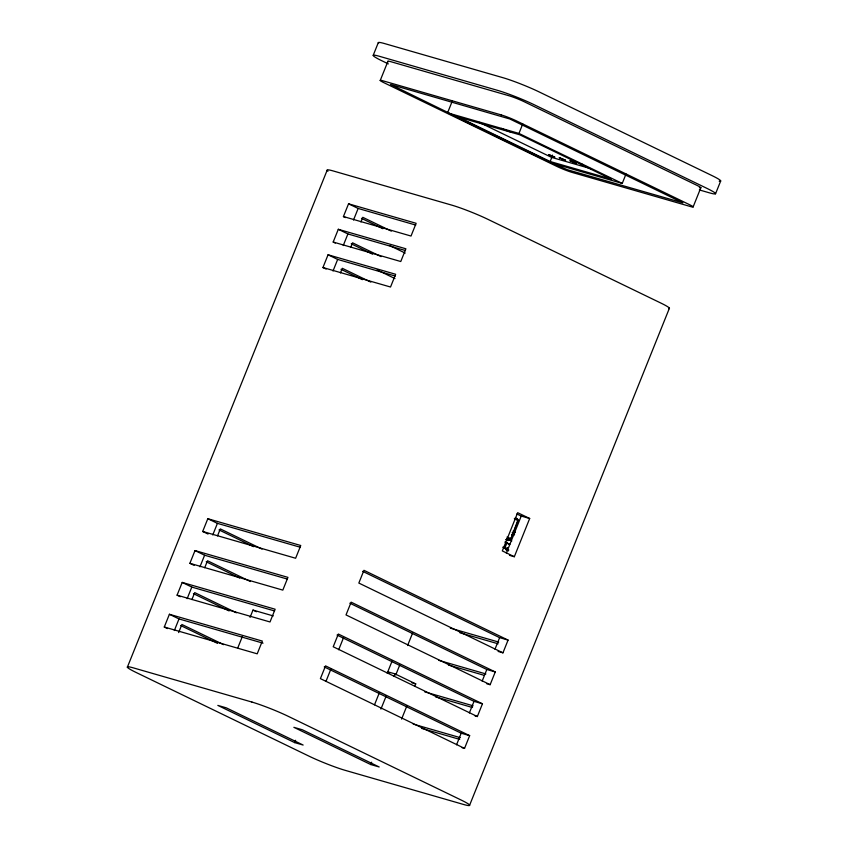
<?xml version="1.0" encoding="UTF-8"?>
<svg xmlns="http://www.w3.org/2000/svg" width="848" height="848" viewBox="0 0 848 848"><rect width="100%" height="100%" fill="white"/><g stroke="black" fill="none" stroke-linecap="round" stroke-linejoin="round"><path stroke-width="1.27" d="M516.368 519.368L515.838 518.552L516.188 519.389M515.298 518.594L517.418 519.199A1.654 1.272 -73.9 0 1 517.958 521.287L510.984 538.618L517.736 520.449A1.102 0.7 -64.2 0 0 517.418 519.199L515.171 518.117M373.194 55.353L378.314 42.612M127.348 667.249L327.127 170.3M380.222 80.496L387.939 61.321M164.279 627.022L169.399 614.281L262.329 641.077L257.209 653.819L164.279 627.022L167.48 628.58M177.084 595.169L182.203 582.428L275.134 609.224L270.014 621.966L177.084 595.169L180.285 596.716M189.888 563.316L195.008 550.575L287.949 577.371L282.819 590.113L189.888 563.316L194.16 565.383M202.693 531.463L207.813 518.722L300.754 545.508L295.623 558.249L202.693 531.463L208.025 534.039M174.349 630.52L179.002 618.934L263.028 643.166M187.154 598.667L191.807 587.081L274.561 610.942M199.958 566.803L204.612 555.228L287.366 579.078M212.763 534.95L217.427 523.364L300.171 547.225M322.94 267.523L328.059 254.782L395.645 274.275L390.525 287.016L322.94 267.523L326.141 269.07M333.179 242.04L338.299 229.299L405.895 248.782L400.765 261.523L333.179 242.04L335.31 243.069M343.419 216.558L348.549 203.817L416.135 223.3L411.015 236.041L343.419 216.558L345.56 217.586M178.642 632.587L181.907 624.478L223.586 644.65M191.913 599.568L194.711 592.614L236.401 612.797M204.718 567.715L207.516 560.761L250.393 581.516M217.523 535.851L220.321 528.908L262.011 549.091M333.01 271.021L337.663 259.435L395.242 276.035M343.249 245.538L347.913 233.953L405.482 250.552M353.499 220.045L358.153 208.46L415.732 225.07M340.44 272.929L342.306 268.297L370.83 282.108M350.68 247.446L352.545 242.814L381.07 256.626M360.93 221.964L362.796 217.321L391.32 231.133M626.036 173.967L622.241 183.422L550.85 162.837L447.564 112.837L452.313 101.018M237.864 647.702L242.252 636.774M250.065 617.365L252.99 610.083L273.268 615.924M447.564 112.837L518.955 133.422L522.75 123.967M294.691 742.615L303.139 745.042L226.278 707.836L217.83 705.398L294.691 742.615L295.623 740.293M325.992 681.315L330.868 669.167M338.681 649.748L343.567 637.601M479.226 122.366L551.518 157.357L552.419 155.089M550.151 161.512L611.408 179.172L519.644 134.747L458.397 117.088L550.151 161.512L552.027 156.838M374.509 704.805L379.395 692.657M387.207 673.238L392.083 661.09M380.922 709.098L386.296 695.742M394.097 676.322L395.073 673.895L415.732 683.901L414.757 686.329M395.74 674.997L399.684 665.171M407.581 645.54L412.52 633.265M370.724 764.536L379.183 766.974L302.312 729.757L293.864 727.319L370.724 764.536L371.657 762.214M401.581 719.093L406.945 705.748M507.146 538.724L506.945 539.625M508.185 538.109L507.242 540.452L508.047 540.081M506.32 549.843L507.178 547.713M507.327 547.755L506.171 549.801L508.535 550.882M506.351 553.097L521.234 516.061L529.682 518.499L514.323 556.723L509.489 555.334M456.542 744.798L461.206 733.213L469.654 735.651L464.534 748.392L462.118 747.703M469.357 712.945L474.011 701.36L482.459 703.798L477.339 716.539L474.922 715.839M482.162 681.092L486.816 669.507L495.264 671.945L490.144 684.686L486.519 683.636M494.967 649.239L499.62 637.654L508.069 640.092L502.949 652.833L498.115 651.434M693.155 206.848L700.872 187.662M469.654 805.123L669.422 308.174M715.553 193.768L720.683 181.016M507.835 539.582C509.616 538.703 506.828 540.187 506.945 539.01M510.856 538.512L506.934 537.134M516.676 518.711L516.209 518.16M507.952 539.646L507.433 539.593M510.984 538.618L511.037 538.628A1.654 1.272 -73.9 0 1 509.224 539.593L507.104 538.978A1.654 1.272 -73.9 0 0 508.408 538.703M699.346 189.931L709.204 192.772A27.56 2.311 21.9 0 0 706.882 188.341L533.943 104.622A27.56 2.311 21.9 0 0 497.829 90.439L379.544 56.339A27.56 2.311 21.9 0 0 381.865 60.77L388.352 63.907M551.518 157.357L591.491 168.879M450.32 628.135L498.698 642.084M459.934 632.788L498.126 643.802M438.787 660.359L485.893 673.948M448.401 665.012L484.049 675.294M387.653 671.764L395.073 673.895M411.927 682.81L415.732 683.901M424.71 691.851L473.089 705.801M435.586 696.865L472.516 707.518M413.177 724.075L460.284 737.654M421.509 728.358L459.701 739.371M581.675 164.077L582.205 164.247M585.629 166.134L584.569 165.763M583.89 165.498L582.565 164.936M582.163 164.756L580.912 164.099M518.955 133.422L622.241 183.422M455.27 116.081L390.525 84.44L509.849 118.996L682.905 202.873L567.259 169.695L551.009 162.434M456.436 116.642L465.775 121.169M466.941 121.73L486.794 131.345M487.96 131.906L507.814 141.51M508.98 142.082L518.319 146.598M519.485 147.17L539.339 156.774M540.505 157.346L549.843 161.862M348.549 203.817L358.153 208.46M361.471 218.339L382.872 228.706M389.762 245.602L405.217 253.086M338.299 229.299L347.913 233.953M351.231 243.832L372.622 254.188M377.137 269.94L394.967 278.568M328.059 254.782L337.663 259.435M340.981 269.314L362.382 279.67M529.682 518.499L517.672 512.69L502.313 550.914L514.323 556.723M516.867 513.952L521.234 516.061M514.312 518.785L517.683 520.418M512.998 531.251L515.372 532.374M512.171 532.777L514.672 533.964M511.62 534.42L513.93 535.533M506.977 538.501L509.224 539.593A1.102 0.7 -64.2 0 0 510.305 538.766M506.998 538.681L511.789 540.971M505.588 539.519L507.899 540.642M504.984 541.967L509.881 544.342M509.266 544.352L505.302 542.434L506.913 542.89L504.836 548.052L503.235 547.596L507.199 549.504M502.917 547.119L508.8 549.96M508.069 640.092L363.951 570.312L358.831 583.064L502.949 652.833M362.647 571.34L499.62 637.654M207.813 518.722L217.427 523.364M219.017 529.926L253.563 546.653M495.264 671.945L351.146 602.175L346.016 614.917L490.144 684.686M349.842 603.193L486.816 669.507M195.008 550.575L204.612 555.228M206.212 561.789L239.56 577.933M482.459 703.798L338.341 634.028L333.211 646.77L477.339 716.539M337.038 635.057L474.011 701.36M387.515 671.934L389.73 673.005M252.99 610.083L256.435 611.747M182.203 582.428L191.807 587.081M193.408 593.642L229.14 610.942M469.654 735.651L325.537 665.881L320.406 678.623L464.534 748.392M324.233 666.91L461.206 733.213M169.399 614.281L179.002 618.934M180.603 625.495L217.523 643.367M515.181 518.425L515.213 518.213A2.003 1.537 -73.9 0 1 515.743 518.69M508.344 538.893A2.003 1.537 -73.9 0 1 506.765 539.233M512.711 132.468A10.335 0.869 21.9 0 1 501.242 128.398M699.356 187.673A11.713 0.975 21.9 0 0 697.194 185.479L524.255 101.749A11.713 0.975 21.9 0 0 508.906 95.729L390.621 61.628A11.713 0.975 21.9 0 0 388.31 61.681M719.199 181.175A27.56 2.311 21.9 0 0 712.013 175.6L539.063 91.881A27.56 2.311 21.9 0 0 502.949 77.698L384.663 43.598A27.56 2.311 21.9 0 0 378.653 43.259M668.722 308.651A27.56 2.311 21.9 0 0 660.783 303.022L487.844 219.303A27.56 2.311 21.9 0 0 451.73 205.121L333.444 171.02A27.56 2.311 21.9 0 0 328.006 171.158M548.561 154.601L554.921 157.187L548.603 154.601M559.298 157.696L565.648 160.304L559.341 157.696M570.026 160.791L576.386 163.378L570.026 160.791M501.189 114.904L382.914 80.804A11.713 0.975 21.9 0 0 383.9 82.691L556.839 166.409A11.713 0.975 21.9 0 0 572.188 172.43L690.473 206.541A11.713 0.975 21.9 0 0 689.488 204.654L516.538 120.935A11.713 0.975 21.9 0 0 501.189 114.904M251.951 702.07L133.677 667.97A27.56 2.311 21.9 0 0 135.987 672.4L308.937 756.119A27.56 2.311 21.9 0 0 345.051 770.302L463.337 804.402A27.56 2.311 21.9 0 0 461.015 799.971L288.066 716.242A27.56 2.311 21.9 0 0 251.951 702.07"/></g></svg>
